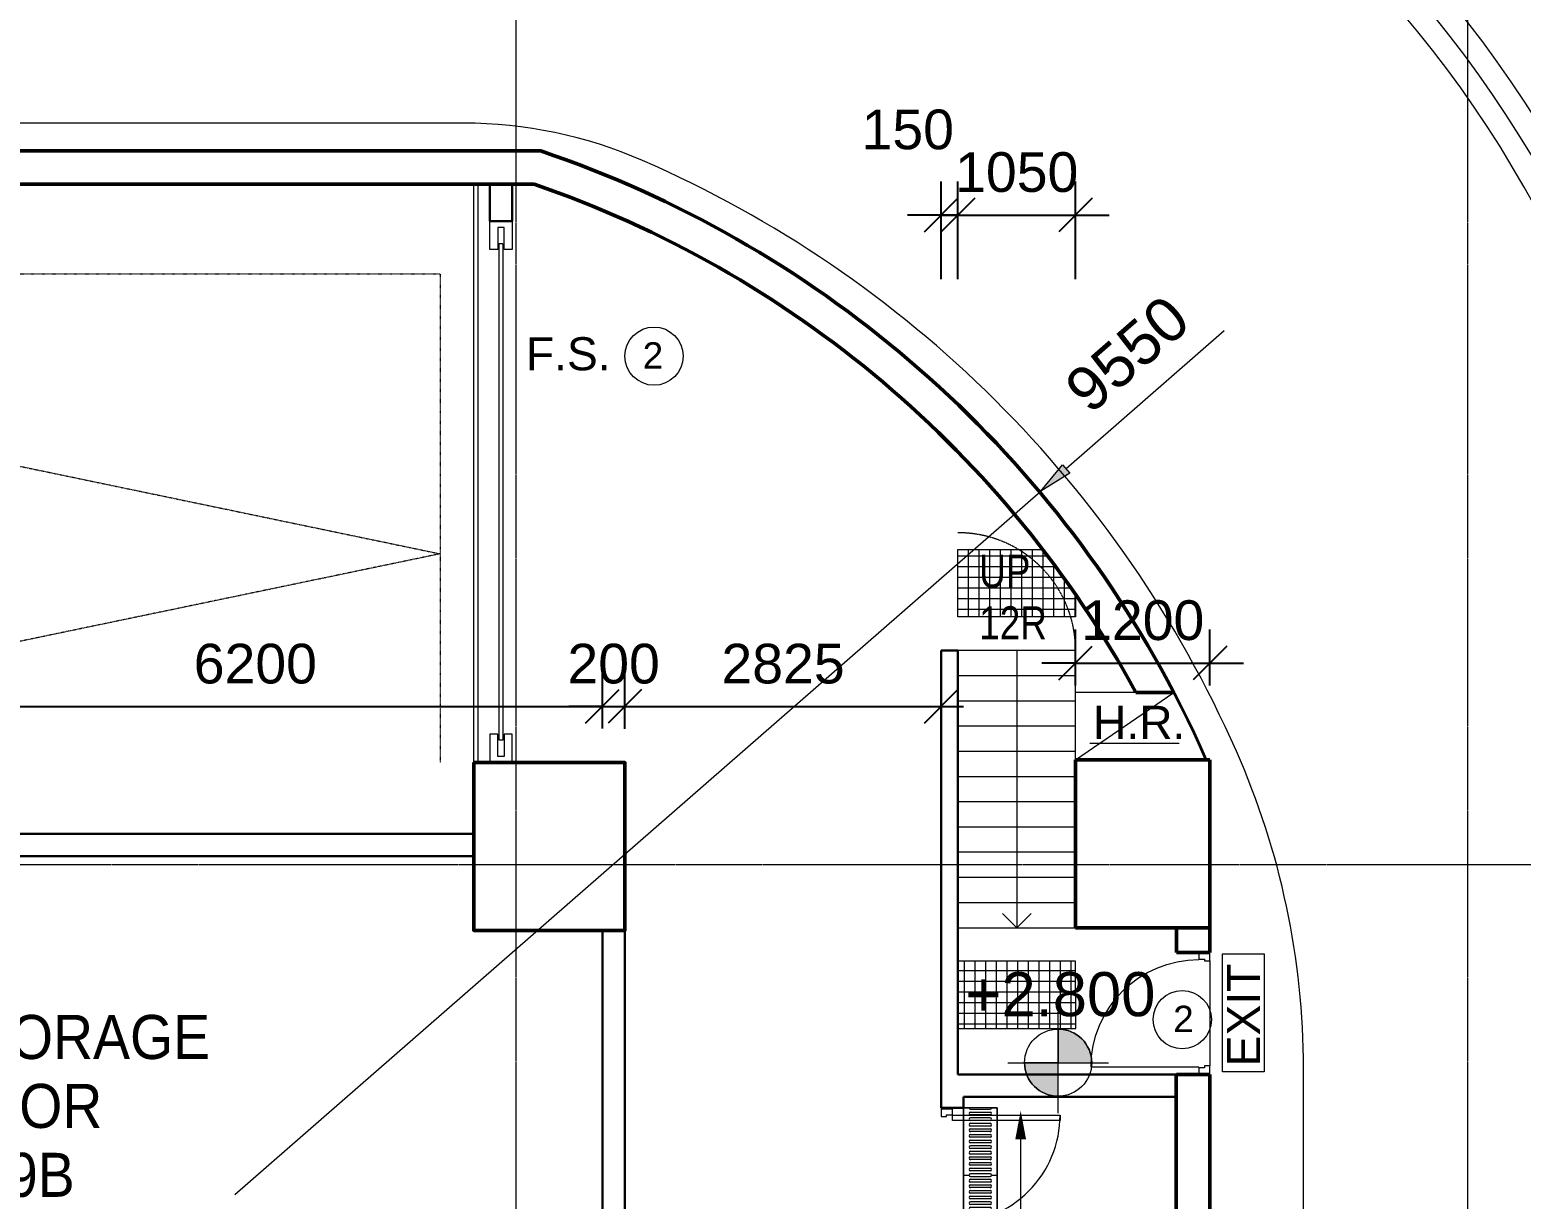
# Model space of a CAD drawing. Header units: millimetres. Extents: x -309924 to 219496, y -330797 to 211873.
# Drawn here: x 104012 to 117331, y 182469 to 192909 of the extents above; entities that cross this region are included whole.
import ezdxf

# ---------------------------------------------------------------- set-up
doc = ezdxf.new("R2010")
doc.units = ezdxf.units.MM
for name, pattern in [('Grid Line', [21, 12, -3, 3, -3]), ('Hidden', [2.25, 1, -1.25]), ('Overhead', [1.8, 1.2, -0.6])]:
    doc.linetypes.add(name, pattern=pattern)
for name, color, linetype, lineweight in [('A-325-M_DOOR', 7, 'Continuous', 13), ('A-ANNO-DIMS', 7, 'Continuous', 9), ('A-ANNO-NOTE', 7, 'Continuous', 5), ('A-ANNO-NOTE-1', 7, 'Continuous', 20), ('A-DETL', 102, 'Continuous', 5), ('A-DETL-GENF', 7, 'Continuous', 5), ('A-DETL-GENF-HDLN', 7, 'Hidden', 5), ('A-DOOR', 7, 'Continuous', 5), ('A-FLOR', 7, 'Continuous', 18), ('A-WALL', 113, 'Continuous', 9), ('A-WALL-2', 7, 'Continuous', 35), ('G-ANNO-DIMS', 7, 'Continuous', 5), ('G-ANNO-TEXT', 7, 'Continuous', 5), ('I-WALL', 7, 'Continuous', 9), ('OAP280_C', 210, 'Continuous', 50), ('OAP280_W', 210, 'Continuous', 50), ('Q-SPCQ', 7, 'Continuous', 5), ('Q-SPCQ-HDLN', 7, 'Overhead', 5), ('S-COLS-2', 7, 'Continuous', 35), ('S-COLS-3', 7, 'Continuous', 13), ('S-GRID-1', 7, 'Grid Line', 5), ('S-STRS', 7, 'Continuous', 5), ('Surface Channel', 255, 'Continuous', 5)]:
    doc.layers.add(name, color=color, linetype=linetype, lineweight=lineweight)
doc.styles.add('Arial_1', font='arial.ttf', dxfattribs={"height": 393.413174})
doc.styles.add('Arial_11', font='arial.ttf', dxfattribs={"height": 354.071856})
doc.styles.add('Arial_2', font='arial.ttf', dxfattribs={"height": 1.475299})
doc.styles.add('Arial_3', font='arial.ttf', dxfattribs={"height": 1.081886})
doc.styles.add('Arial_5', font='arial.ttf', dxfattribs={"width": 0.9, "height": 393.413174})
doc.styles.add('Arial_6', font='arial.ttf', dxfattribs={"height": 1.18024})
doc.styles.add('Arial_8', font='arial.ttf', dxfattribs={"width": 0.8, "height": 295.05988})
doc.dimstyles.new('Diagonal_-_2_0mm_Arial', dxfattribs={"dimscale": 304.8, "dimtxt": 500, "dimasz": 0.984252, "dimexe": 0.984252, "dimexo": 0.984252, "dimgap": 0.656168, "dimtad": 1, "dimdec": 0, "dimrnd": 5, "dimzin": 0, "dimdsep": 46, "dimtxsty": 'Arial_11', "dimblk1": 'OBLIQUE', "dimblk2": 'OBLIQUE', "dimsah": 1, "dimcen": 0.09, "dimdle": 0.656168, "dimadec": 0, "dimazin": 0, "dimtfac": 1, "dimtdec": 4, "dimtix": 1, "dimtmove": 0, "dimatfit": 3, "dimfxl": 1, "dimtvp": 1, "dimtolj": 1, "dimtzin": 0, "dimarcsym": 2})

# ---------------------------------------------------------------- blocks, each defined once
blk = doc.blocks.new('Spot Elevations - Spot Elevation - Exterior Filled-23614-B2_F PLAN _2 OF 2_')
at = {"layer": 'G-ANNO-DIMS'}
h = blk.add_hatch(color=256, dxfattribs=at)
edge = h.paths.add_edge_path(flags=0)
edge.add_arc((-2.24, 2.25), 1.5, 0, 90, ccw=False)
edge.add_line((-0.74, 2.25), (-2.24, 2.25))
edge.add_line((-2.24, 2.25), (-2.24, 3.75))
h = blk.add_hatch(color=256, dxfattribs=at)
edge = h.paths.add_edge_path(flags=0)
edge.add_arc((-2.24, 2.25), 1.5, 180, 270, ccw=False)
edge.add_line((-3.74, 2.25), (-2.24, 2.25))
edge.add_line((-2.24, 2.25), (-2.24, 0.75))
for p, q in [((-2.24, 0), (-2.24, 4.5)), ((-2.24, 3.75), (-2.24, 2.25)), ((-4.49, 2.25), (0.01, 2.25)), ((-2.24, 2.25), (-3.74, 2.25)), ((-2.24, 0.75), (-2.24, 2.25)), ((-2.24, 2.25), (-0.74, 2.25))]:
    blk.add_line(p, q, dxfattribs=at)
blk.add_circle((-2.24, 2.25), 1.5, dxfattribs=at)
for start, end in [(360, 90), (180, 270)]:
    blk.add_arc((-2.24, 2.25), 1.5, start, end, dxfattribs=at)
blk = doc.blocks.new('ARC_ANN_FIRE-RATING_two_ - none-909955-B2_F PLAN _2 OF 2_')
at = {"layer": 'A-ANNO-NOTE'}
blk.add_circle((0, 0), 1.3, dxfattribs=at)
at = {"layer": 'A-ANNO-NOTE', "insert": (-0.05, 0.62), "char_height": 1.18, "width": 1.0944, "attachment_point": 2, "line_spacing_factor": 0.938532, "style": 'Arial_6'}
blk.add_mtext('2', dxfattribs=at)
blk = doc.blocks.new('ARC_ANN_FIRE SHUTTER - 1-5166234-B2_F PLAN _2 OF 2_')
at = {"layer": 'A-ANNO-NOTE', "insert": (0.406, 1.662), "char_height": 1.4753, "width": 4.5, "attachment_point": 2, "line_spacing_factor": 0.938532, "style": 'Arial_2'}
blk.add_mtext('F.S.', dxfattribs=at)
blk = doc.blocks.new('ARC_ANN_EXIT - ARC_ANN_EXIT-878429-B2_F PLAN _2 OF 2_')
at = {"layer": 'A-ANNO-NOTE'}
for p, q in [((-2.124, 0), (-2.124, 1.862)), ((-2.124, 1.862), (3.134, 1.862)), ((3.134, 1.862), (3.134, 0)), ((3.134, 0), (-2.124, 0))]:
    blk.add_line(p, q, dxfattribs=at)
at = {"layer": 'A-ANNO-NOTE', "insert": (0.406, 1.662), "char_height": 1.4753, "width": 5.454, "attachment_point": 2, "line_spacing_factor": 0.938532, "style": 'Arial_2'}
blk.add_mtext('EXIT', dxfattribs=at)
blk = doc.blocks.new('ARC_DOOR_T10_SINGLE_BASIC - 900x2100mm-44756418-A3_B2_F')
at = {"layer": 'A-DOOR'}
blk.add_line((481, -50), (481, 912), dxfattribs=at)
at = {"layer": 'A-DOOR', "lineweight": 9}
for p, q in [((-544, -50), (-484, -50)), ((-544, -150), (-544, -50)), ((-484, -50), (-484, -103)), ((-484, -103), (-469, -103)), ((-469, -103), (-469, -150)), ((469, -150), (469, -103)), ((469, -103), (484, -103)), ((484, -50), (544, -50)), ((484, -103), (484, -50)), ((544, -50), (544, -150)), ((-469, -150), (-544, -150)), ((544, -150), (469, -150))]:
    blk.add_line(p, q, dxfattribs=at)
at = {"layer": 'A-DOOR'}
blk.add_arc((481, -50), 962, 90, 180, dxfattribs=at)
blk = doc.blocks.new('ARC_DOOR_TIMBER_T10-PT-R - 900x2100mm-V15-B2_F 1-100')
at = {"layer": 'A-325-M_DOOR', "color": 7, "lineweight": 5}
for p, q in [((-469, 100), (-544, 100)), ((-544, 0), (-484, 0)), ((-534, 0), (-534, 100)), ((-484, 0), (-484, 53)), ((-484, 53), (-469, 53)), ((-469, 53), (-469, 100)), ((431, 0), (481, 0)), ((431, -962), (431, 0)), ((544, 100), (469, 100)), ((469, 100), (469, 53)), ((469, 53), (484, 53)), ((481, 0), (481, -962)), ((484, 53), (484, 0)), ((484, 0), (544, 0)), ((534, 0), (534, 100)), ((481, -962), (431, -962))]:
    blk.add_line(p, q, dxfattribs=at)
blk.add_arc((481, 0), 962, 180, 270, dxfattribs=at)
blk = doc.blocks.new('_Oblique')
at = {"color": 0, "linetype": 'ByBlock', "lineweight": -2}
blk.add_line((-0.5, -0.5), (0.5, 0.5), dxfattribs=at)
blk = doc.blocks.new('*D212')
at = {"layer": 'A-ANNO-DIMS', "color": 0, "lineweight": -2, "transparency": 16777216}
for p, q in [((102926, 186668), (102926, 187168)), ((109126, 186670), (109126, 187168)), ((102726, 186868), (109326, 186868))]:
    blk.add_line(p, q, dxfattribs=at)
at = {"layer": 'Defpoints', "color": 0, "transparency": 16777216}
for p in [(109126, 186868), (102926, 186368), (109126, 186370)]:
    blk.add_point(p, dxfattribs=at)
at = {"layer": 'A-ANNO-DIMS', "color": 0, "lineweight": -2, "transparency": 16777216, "xscale": 299.9999999999999, "yscale": 299.9999999999999, "zscale": 299.9999999999999, "rotation": 180}
blk.add_blockref('_Oblique', (102926, 186868), dxfattribs=at)
at = {"layer": 'A-ANNO-DIMS', "color": 0, "lineweight": -2, "transparency": 16777216, "xscale": 299.9999999999999, "yscale": 299.9999999999999, "zscale": 299.9999999999999}
blk.add_blockref('_Oblique', (109126, 186868), dxfattribs=at)
at = {"layer": 'A-ANNO-DIMS', "color": 0, "transparency": 16777216, "insert": (106026, 187248), "char_height": 354.1, "attachment_point": 5, "style": 'Arial_11'}
blk.add_mtext('\\A1;6200', dxfattribs=at)
blk = doc.blocks.new('*D215')
at = {"layer": 'A-ANNO-DIMS', "color": 0, "lineweight": -2, "transparency": 16777216}
for p, q in [((109326, 186668), (109326, 187168)), ((112151, 186685), (112151, 187168)), ((109126, 186868), (112351, 186868))]:
    blk.add_line(p, q, dxfattribs=at)
at = {"layer": 'Defpoints', "color": 0, "transparency": 16777216}
for p in [(112151, 186868), (109326, 186368), (112151, 186385)]:
    blk.add_point(p, dxfattribs=at)
at = {"layer": 'A-ANNO-DIMS', "color": 0, "lineweight": -2, "transparency": 16777216, "xscale": 299.9999999999999, "yscale": 299.9999999999999, "zscale": 299.9999999999999, "rotation": 180}
blk.add_blockref('_Oblique', (109326, 186868), dxfattribs=at)
at = {"layer": 'A-ANNO-DIMS', "color": 0, "lineweight": -2, "transparency": 16777216, "xscale": 299.9999999999999, "yscale": 299.9999999999999, "zscale": 299.9999999999999}
blk.add_blockref('_Oblique', (112151, 186868), dxfattribs=at)
at = {"layer": 'A-ANNO-DIMS', "color": 0, "transparency": 16777216, "insert": (110739, 187248), "char_height": 354.1, "attachment_point": 5, "style": 'Arial_11'}
blk.add_mtext('\\A1;2825', dxfattribs=at)
blk = doc.blocks.new('*D216')
at = {"layer": 'A-ANNO-DIMS', "color": 0, "lineweight": -2, "transparency": 16777216}
for p, q in [((113351, 187055), (113351, 187555)), ((114551, 187055), (114551, 187555)), ((113351, 187255), (113051, 187255)), ((113351, 187255), (114551, 187255)), ((114551, 187255), (114851, 187255))]:
    blk.add_line(p, q, dxfattribs=at)
at = {"layer": 'Defpoints', "color": 0, "transparency": 16777216}
for p in [(114551, 187255), (113351, 186755), (114551, 186755)]:
    blk.add_point(p, dxfattribs=at)
at = {"layer": 'A-ANNO-DIMS', "color": 0, "lineweight": -2, "transparency": 16777216, "xscale": 299.9999999999999, "yscale": 299.9999999999999, "zscale": 299.9999999999999}
blk.add_blockref('_Oblique', (113351, 187255), dxfattribs=at)
at = {"layer": 'A-ANNO-DIMS', "color": 0, "lineweight": -2, "transparency": 16777216, "xscale": 299.9999999999999, "yscale": 299.9999999999999, "zscale": 299.9999999999999, "rotation": 180}
blk.add_blockref('_Oblique', (114551, 187255), dxfattribs=at)
at = {"layer": 'A-ANNO-DIMS', "color": 0, "transparency": 16777216, "insert": (113951, 187636), "char_height": 354.1, "attachment_point": 5, "style": 'Arial_11'}
blk.add_mtext('\\A1;1200', dxfattribs=at)
blk = doc.blocks.new('*D298')
at = {"layer": 'A-ANNO-DIMS', "color": 0, "lineweight": -2, "transparency": 16777216}
for p, q in [((109126, 186670), (109126, 187168)), ((109326, 186668), (109326, 187168)), ((109126, 186868), (108826, 186868)), ((109126, 186868), (109326, 186868)), ((109326, 186868), (109626, 186868))]:
    blk.add_line(p, q, dxfattribs=at)
at = {"layer": 'Defpoints', "color": 0, "transparency": 16777216}
for p in [(109326, 186868), (109126, 186370), (109326, 186368)]:
    blk.add_point(p, dxfattribs=at)
at = {"layer": 'A-ANNO-DIMS', "color": 0, "lineweight": -2, "transparency": 16777216, "xscale": 299.9999999999999, "yscale": 299.9999999999999, "zscale": 299.9999999999999}
blk.add_blockref('_Oblique', (109126, 186868), dxfattribs=at)
at = {"layer": 'A-ANNO-DIMS', "color": 0, "lineweight": -2, "transparency": 16777216, "xscale": 299.9999999999999, "yscale": 299.9999999999999, "zscale": 299.9999999999999, "rotation": 180}
blk.add_blockref('_Oblique', (109326, 186868), dxfattribs=at)
at = {"layer": 'A-ANNO-DIMS', "color": 0, "transparency": 16777216, "insert": (109226, 187248), "char_height": 354.1, "attachment_point": 5, "style": 'Arial_11'}
blk.add_mtext('\\A1;200', dxfattribs=at)
blk = doc.blocks.new('*D300')
at = {"layer": 'A-ANNO-DIMS', "color": 0, "lineweight": -2, "transparency": 16777216}
for p, q in [((112151, 190683), (112151, 191556)), ((112301, 190683), (112301, 191556)), ((112151, 191256), (111851, 191256)), ((112151, 191256), (112301, 191256)), ((112301, 191256), (112601, 191256))]:
    blk.add_line(p, q, dxfattribs=at)
at = {"layer": 'Defpoints', "color": 0, "transparency": 16777216}
for p in [(112301, 191256), (112151, 190383), (112301, 190383)]:
    blk.add_point(p, dxfattribs=at)
at = {"layer": 'A-ANNO-DIMS', "color": 0, "lineweight": -2, "transparency": 16777216, "xscale": 299.9999999999999, "yscale": 299.9999999999999, "zscale": 299.9999999999999}
blk.add_blockref('_Oblique', (112151, 191256), dxfattribs=at)
at = {"layer": 'A-ANNO-DIMS', "color": 0, "lineweight": -2, "transparency": 16777216, "xscale": 299.9999999999999, "yscale": 299.9999999999999, "zscale": 299.9999999999999, "rotation": 180}
blk.add_blockref('_Oblique', (112301, 191256), dxfattribs=at)
at = {"layer": 'A-ANNO-DIMS', "color": 0, "transparency": 16777216, "insert": (111853, 192018), "char_height": 354.1, "attachment_point": 5, "style": 'Arial_11'}
blk.add_mtext('\\A1;150', dxfattribs=at)
blk = doc.blocks.new('*D301')
at = {"layer": 'A-ANNO-DIMS', "color": 0, "lineweight": -2, "transparency": 16777216}
for p, q in [((112301, 190683), (112301, 191556)), ((113351, 190683), (113351, 191556)), ((112301, 191256), (112001, 191256)), ((112301, 191256), (113351, 191256)), ((113351, 191256), (113651, 191256))]:
    blk.add_line(p, q, dxfattribs=at)
at = {"layer": 'Defpoints', "color": 0, "transparency": 16777216}
for p in [(113351, 191256), (112301, 190383), (113351, 190383)]:
    blk.add_point(p, dxfattribs=at)
at = {"layer": 'A-ANNO-DIMS', "color": 0, "lineweight": -2, "transparency": 16777216, "xscale": 299.9999999999999, "yscale": 299.9999999999999, "zscale": 299.9999999999999}
blk.add_blockref('_Oblique', (112301, 191256), dxfattribs=at)
at = {"layer": 'A-ANNO-DIMS', "color": 0, "lineweight": -2, "transparency": 16777216, "xscale": 299.9999999999999, "yscale": 299.9999999999999, "zscale": 299.9999999999999, "rotation": 180}
blk.add_blockref('_Oblique', (113351, 191256), dxfattribs=at)
at = {"layer": 'A-ANNO-DIMS', "color": 0, "transparency": 16777216, "insert": (112826, 191637), "char_height": 354.1, "attachment_point": 5, "style": 'Arial_11'}
blk.add_mtext('\\A1;1050', dxfattribs=at)
blk = doc.blocks.new('ARC_ANN_HR_HOSE-REEL - ARC_ANN_HR_HOSE-REEL-881492-B2_F PLAN _1 OF 2_')
at = {"layer": 'A-ANNO-NOTE-1'}
blk.add_line((-1.804, 0), (2.187, 0), dxfattribs=at)
at = {"layer": 'A-ANNO-NOTE', "insert": (0.406, 1.662), "char_height": 1.4753, "width": 4.896, "attachment_point": 2, "line_spacing_factor": 0.938532, "style": 'Arial_3'}
blk.add_mtext('H.R.', dxfattribs=at)
blk = doc.blocks.new('A$Ce907a9e9')
at = {"elevation": 0}
blk.add_lwpolyline([(4510, -2452, 96, 0, 0), (4510, -2196, 0, 0, 0)], format="xyseb", dxfattribs=at)
at = {"const_width": 10, "elevation": 0}
blk.add_lwpolyline([(4510, -3279), (4510, -2452)], dxfattribs=at)
at = {"layer": 'Surface Channel'}
for p, q in [((4000, -3372), (4000, -2172)), ((4000, -2172), (4050, -2172)), ((4300, -2172), (4000, -2172)), ((4000, -2172), (4000, -3372)), ((4063, -2184), (4238, -2184)), ((4063, -2209), (4238, -2209)), ((4238, -2234), (4063, -2234)), ((4063, -2259), (4238, -2259)), ((4250, -2172), (4300, -2172)), ((4300, -2172), (4300, -3372)), ((4300, -3372), (4300, -2172)), ((4238, -2284), (4063, -2284)), ((4063, -2309), (4238, -2309)), ((4238, -2334), (4063, -2334)), ((4063, -2359), (4238, -2359)), ((4238, -2384), (4063, -2384)), ((4063, -2409), (4238, -2409)), ((4238, -2434), (4063, -2434)), ((4063, -2459), (4238, -2459)), ((4238, -2484), (4063, -2484)), ((4063, -2509), (4238, -2509)), ((4238, -2534), (4063, -2534)), ((4063, -2559), (4238, -2559)), ((4238, -2584), (4063, -2584)), ((4063, -2609), (4238, -2609)), ((4238, -2634), (4063, -2634)), ((4063, -2659), (4238, -2659)), ((4000, -2772), (4050, -2772)), ((4238, -2684), (4063, -2684)), ((4063, -2709), (4238, -2709)), ((4238, -2734), (4063, -2734)), ((4063, -2759), (4238, -2759)), ((4063, -2784), (4238, -2784)), ((4250, -2772), (4300, -2772)), ((4063, -2809), (4238, -2809)), ((4238, -2834), (4063, -2834)), ((4063, -2859), (4238, -2859)), ((4238, -2884), (4063, -2884)), ((4063, -2909), (4238, -2909)), ((4238, -2934), (4063, -2934)), ((4063, -2959), (4238, -2959)), ((4238, -2984), (4063, -2984)), ((4063, -3009), (4238, -3009)), ((4238, -3034), (4063, -3034)), ((4063, -3059), (4238, -3059)), ((4238, -3084), (4063, -3084)), ((4063, -3109), (4238, -3109)), ((4238, -3134), (4063, -3134)), ((4063, -3159), (4238, -3159)), ((4238, -3184), (4063, -3184)), ((4063, -3209), (4238, -3209)), ((4238, -3234), (4063, -3234)), ((4063, -3259), (4238, -3259)), ((4238, -3284), (4063, -3284)), ((4063, -3309), (4238, -3309)), ((4000, -3372), (4050, -3372)), ((4000, -3372), (4300, -3372)), ((4238, -3334), (4063, -3334)), ((4063, -3359), (4238, -3359)), ((4250, -3372), (4300, -3372))]:
    blk.add_line(p, q, dxfattribs=at)
blk.add_circle((4144, -3284), 50, dxfattribs=at)
for centre, start, end in [((4063, -2172), 180, 270), ((4063, -2222), 90, 270), ((4063, -2272), 90, 270), ((4238, -2172), 270, 0), ((4238, -2222), 270, 90), ((4238, -2272), 270, 90), ((4063, -2322), 90, 270), ((4063, -2372), 90, 270), ((4238, -2322), 270, 90), ((4238, -2372), 270, 90), ((4063, -2422), 90, 270), ((4063, -2472), 90, 270), ((4063, -2522), 90, 270), ((4238, -2422), 270, 90), ((4238, -2472), 270, 90), ((4238, -2522), 270, 90), ((4063, -2572), 90, 270), ((4063, -2622), 90, 270), ((4063, -2672), 90, 270), ((4238, -2572), 270, 90), ((4238, -2622), 270, 90), ((4238, -2672), 270, 90), ((4063, -2722), 90, 270), ((4063, -2772), 90, 270), ((4238, -2722), 270, 90), ((4238, -2772), 270, 90), ((4063, -2822), 90, 270), ((4063, -2872), 90, 270), ((4063, -2922), 90, 270), ((4238, -2822), 270, 90), ((4238, -2872), 270, 90), ((4238, -2922), 270, 90), ((4063, -2972), 90, 270), ((4063, -3022), 90, 270), ((4063, -3072), 90, 270), ((4238, -2972), 270, 90), ((4238, -3022), 270, 90), ((4238, -3072), 270, 90), ((4063, -3122), 90, 270), ((4063, -3172), 90, 270), ((4238, -3122), 270, 90), ((4238, -3172), 270, 90), ((4063, -3222), 90, 270), ((4063, -3272), 90, 270), ((4063, -3322), 90, 270), ((4238, -3222), 270, 90), ((4238, -3272), 270, 90), ((4238, -3322), 270, 90), ((4063, -3372), 90, 180), ((4238, -3372), 0, 90)]:
    blk.add_arc(centre, 12.5, start, end, dxfattribs=at)

msp = doc.modelspace()

# ---------------------------------------------------------------- hatches: boundary and pattern name
at = {"layer": 'A-ANNO-DIMS'}
msp.add_hatch(color=256, dxfattribs=at).paths.add_polyline_path([(113040.3, 188791.6), (113233.5, 189026.5), (113299.2, 188951.2), (113127.2, 188845.2)], flags=0)
at = {"layer": 'A-DETL-GENF'}
h = msp.add_hatch(dxfattribs=at)
h.set_pattern_fill('ANSI37', color=256, scale=30, angle=45, style=0)
h.paths.add_polyline_path([(112301.4, 188268.6), (113058.9, 188268.6), (113351.4, 187867.4), (113351.4, 187668.6), (112301.4, 187668.6)])
h = msp.add_hatch(dxfattribs=at)
h.set_pattern_fill('ANSI37', color=256, scale=30, angle=45, style=0)
h.set_pattern_definition([(90, (18062.28, 12773.85), (-95.25, 2e-14), []), (180, (18062.28, 12773.85), (-2e-14, -95.25), [])])
h.paths.add_polyline_path([(112303.6, 183992.3), (113353.6, 183992.3), (113353.6, 184592.3), (112303.6, 184592.3)])

# ---------------------------------------------------------------- linework, layer by layer
at = {"layer": 'A-ANNO-DIMS'}
for p, q in [((114677.9, 190220.8), (113266.4, 188988.9)), ((113040.3, 188791.6), (113233.5, 189026.5)), ((113233.5, 189026.5), (113299.2, 188951.2)), ((113299.2, 188951.2), (113040.3, 188791.6)), ((105843.5, 182510.5), (113040.3, 188791.6))]:
    msp.add_line(p, q, dxfattribs=at)
at = {"layer": 'A-ANNO-NOTE'}
msp.add_circle((114304, 184072.1), 260, dxfattribs=at)
at = {"layer": 'A-DETL'}
for p, q in [((107885.6, 192075.9), (96084.5, 192075.9)), ((112826.4, 187368.9), (112826.4, 184892.5)), ((112826.4, 184892.5), (112699.1, 185019.8)), ((112826.4, 184892.5), (112953.7, 185019.8)), ((115387.6, 173855.6), (115386.6, 183636))]:
    msp.add_line(p, q, dxfattribs=at)
at = {"layer": 'A-DETL', "linetype": 'Overhead'}
msp.add_line((107976.3, 186267.4), (107976.3, 191531), dxfattribs=at)
at = {"layer": 'A-DETL'}
for centre, radius, start, end in [((108655.7, 186575.8), 10400, 12.24024, 90), ((108654.7, 186575.9), 10200, 12.24024, 90), ((108655.7, 186575.8), 10000, 12.24024, 90), ((107885.6, 188075.9), 4000, 66.45395, 90), ((105368.9, 182300.5), 10300, 23.8725, 66.45395), ((108386.6, 183636), 7000, 360, 23.8725)]:
    msp.add_arc(centre, radius, start, end, dxfattribs=at)
at = {"layer": 'A-DETL-GENF'}
for points in [[(112301.4, 188268.6), (113058.9, 188268.6), (113351.4, 187867.4), (113351.4, 187668.6), (112301.4, 187668.6)], [(112303.6, 183992.3), (113353.6, 183992.3), (113351.3, 184592.5), (112301.3, 184592.5)]]:
    msp.add_lwpolyline(points, close=True, dxfattribs=at)
at = {"layer": 'A-DETL-GENF-HDLN'}
for p, q in [((95676.3, 190731), (107676.3, 188231)), ((95676.3, 190731), (107676.3, 190731)), ((107676.3, 190731), (107676.4, 186367.5)), ((107676.3, 188231), (95676.3, 185731))]:
    msp.add_line(p, q, dxfattribs=at)
at = {"layer": 'A-FLOR'}
msp.add_line((108016.3, 186367.9), (108016.3, 191531), dxfattribs=at)
at = {"layer": 'A-WALL', "lineweight": 30}
for p, q in [((107976.3, 186367.9), (107976.3, 185731)), ((109326.3, 186367.9), (107976.3, 186367.9)), ((109326.3, 184867.9), (109326.3, 186367.9)), ((107976.3, 185531), (107976.3, 184867.9)), ((107976.3, 184867.9), (109326.3, 184867.9))]:
    msp.add_line(p, q, dxfattribs=at)
at = {"layer": 'A-WALL-2'}
for p, q in [((95841.8, 191827.6), (108575.4, 191827.5)), ((95841.8, 191530.7), (107546.4, 191530.6)), ((107606.4, 191530.6), (108516.5, 191530.6))]:
    msp.add_line(p, q, dxfattribs=at)
msp.add_arc((105369.8, 182355.2), 10000, 23.81158, 71.30353, dxfattribs=at)
at = {"layer": 'I-WALL', "lineweight": 30}
for p, q in [((108119.3, 191531), (108119.3, 191202.2)), ((108319.3, 191202.2), (108319.3, 191531)), ((108119.3, 191202.2), (108319.3, 191202.2)), ((112301.4, 187368.9), (112151.4, 187368.9)), ((112151.4, 187368.9), (112151.4, 183283)), ((112301.4, 183583), (112301.4, 187368.9)), ((113351.4, 186392.5), (113451.4, 186392.5)), ((102926.3, 185731), (107976.3, 185731)), ((102926.4, 185530.6), (107976.3, 185530.6)), ((109326.4, 181555.6), (109326.3, 184870.6)), ((114251.3, 184842.9), (114251.3, 184892.9)), ((109126.4, 184867.5), (109126.4, 181755.6)), ((114251.3, 183583), (112301.4, 183583)), ((112151.4, 183283), (112351.4, 183283)), ((112351.4, 183283), (112351.4, 183382)), ((112351.4, 183382), (114251.4, 183382))]:
    msp.add_line(p, q, dxfattribs=at)
at = {"layer": 'OAP280_C'}
for p, q in [((113351.3, 184892.8), (113351.3, 186392.8)), ((113351.3, 186392.8), (114551.3, 186392.8)), ((114551.3, 184892.8), (114551.3, 186392.8)), ((114551.3, 184892.8), (113351.3, 184892.8)), ((114251.4, 184892.5), (114251.4, 184671)), ((114551.4, 184671), (114551.3, 184892.5)), ((114551.4, 184671), (114251.4, 184671))]:
    msp.add_line(p, q, dxfattribs=at)
msp.add_lwpolyline([(107976.3, 186367.5), (109326.3, 186367.5), (109326.3, 184867.9), (107976.3, 184867.9)], close=True, dxfattribs=at)
at = {"layer": 'OAP280_W'}
for p, q in [((108575.4, 191827.5), (95676.3, 191830.9)), ((95676.3, 191531), (107351.3, 191531)), ((107351.4, 191530.6), (108516.4, 191531)), ((114229.7, 186992.5), (113889.7, 186992.5)), ((114251.3, 174455.8), (114251.3, 183583)), ((114251.4, 183583), (114551.4, 183583)), ((114551.3, 174455.8), (114551.3, 183583))]:
    msp.add_line(p, q, dxfattribs=at)
for radius, start, end in [(10000, 27.62603, 71.2981), (9700, 28.55746, 71.07139)]:
    msp.add_arc((105369.8, 182355.5), radius, start, end, dxfattribs=at)
at = {"layer": 'Q-SPCQ'}
for p, q in [((108119.3, 190947.9), (108119.3, 191202.2)), ((108191.3, 191145.9), (108191.3, 190947.9)), ((108247.3, 191145.9), (108191.3, 191145.9)), ((108247.3, 190947.9), (108247.3, 191145.9)), ((108319.3, 191202.2), (108319.3, 190947.9)), ((108191.3, 190947.9), (108119.3, 190947.9)), ((108319.3, 190947.9), (108247.3, 190947.9)), ((108119.3, 186620.4), (108119.3, 186370.4)), ((108191.3, 186620.4), (108119.3, 186620.4)), ((108191.3, 186422.4), (108191.3, 186620.4)), ((108247.3, 186620.4), (108247.3, 186422.4)), ((108319.3, 186620.4), (108247.3, 186620.4)), ((108319.3, 186370.4), (108319.3, 186620.4)), ((108119.3, 186370.4), (108319.3, 186370.4)), ((108247.3, 186422.4), (108191.3, 186422.4))]:
    msp.add_line(p, q, dxfattribs=at)
at = {"layer": 'Q-SPCQ-HDLN'}
for p, q in [((108239.3, 190997.9), (108199.3, 190997.9)), ((108199.3, 190997.9), (108199.3, 186570.4)), ((108239.3, 186570.4), (108239.3, 190997.9)), ((108199.3, 186570.4), (108239.3, 186570.4)), ((108069.3, 186370.4), (109269.3, 186370.4))]:
    msp.add_line(p, q, dxfattribs=at)
at = {"layer": 'S-COLS-2'}
for p, q in [((113351.4, 186392.5), (113351.3, 184892.5)), ((114189.7, 186392.5), (113351.4, 186392.5)), ((114551.3, 184892.5), (114551.4, 186392.5)), ((113351.3, 184892.5), (114251.3, 184892.5))]:
    msp.add_line(p, q, dxfattribs=at)
at = {"layer": 'S-COLS-3'}
for p, q in [((114551.4, 186392.5), (114189.7, 186392.5)), ((114251.3, 184892.5), (114551.3, 184892.5))]:
    msp.add_line(p, q, dxfattribs=at)
at = {"layer": 'S-GRID-1'}
for p, q in [((108351.5, 210672.6), (108351.1, 141128.7)), ((116851.5, 210672.6), (116851, 123917.3)), ((-10508, 185456.2), (128177.5, 185455.5))]:
    msp.add_line(p, q, dxfattribs=at)
at = {"layer": 'S-STRS', "linetype": 'Continuous'}
for p, q in [((113351.4, 187368.9), (112301.4, 187368.9)), ((113351.3, 186392.8), (113351.4, 187368.9)), ((112301.4, 187143.9), (113351.4, 187143.9)), ((112301.4, 186918.9), (113351.4, 186918.9)), ((114229.6, 186992.4), (113351.4, 186992.6)), ((113351.4, 186392.8), (114229.6, 186992.5)), ((112301.4, 186693.9), (113351.4, 186693.9)), ((112301.4, 186468.9), (113351.4, 186468.9)), ((112301.4, 186243.9), (113351.4, 186243.9)), ((112301.4, 186018.9), (113351.4, 186018.9)), ((112301.4, 185793.9), (113351.4, 185793.9)), ((112301.4, 185568.9), (113351.4, 185568.9)), ((112301.4, 185343.9), (113351.4, 185343.9)), ((112301.4, 185118.9), (113351.4, 185118.9)), ((112303.8, 184892.5), (113353.8, 184892.5))]:
    msp.add_line(p, q, dxfattribs=at)
at = {"layer": 'S-STRS'}
msp.add_line((114551.4, 184596), (114551.4, 183658), dxfattribs=at)
at = {"layer": 'S-STRS', "linetype": 'Overhead'}
msp.add_arc((112301.4, 187368.9), 1050, 0, 90, dxfattribs=at)
at = {"layer": 'S-STRS', "linetype": 'Continuous'}
msp.add_arc((105369.9, 182355.1), 10000, 23.81188, 27.62808, dxfattribs=at)

# ---------------------------------------------------------------- block references
at = {"lineweight": 5, "rotation": 89.99999999999984}
msp.add_blockref('ARC_DOOR_TIMBER_T10-PT-R - 900x2100mm-V15-B2_F 1-100', (112251.4, 182739), dxfattribs=at)
at = {"layer": 'A-ANNO-NOTE', "xscale": 200, "yscale": 200, "zscale": 200}
for name, p in [('ARC_ANN_FIRE-RATING_two_ - none-909955-B2_F PLAN _2 OF 2_', (109586.9, 189995.8)), ('ARC_ANN_FIRE SHUTTER - 1-5166234-B2_F PLAN _2 OF 2_', (108739.7, 189832.3)), ('ARC_ANN_HR_HOSE-REEL - ARC_ANN_HR_HOSE-REEL-881492-B2_F PLAN _1 OF 2_', (113838.5, 186541.6))]:
    msp.add_blockref(name, p, dxfattribs=at)
at = {"layer": 'A-ANNO-NOTE', "xscale": 200, "yscale": 200, "zscale": 200, "rotation": 90}
msp.add_blockref('ARC_ANN_EXIT - ARC_ANN_EXIT-878429-B2_F PLAN _2 OF 2_', (115036, 184032), dxfattribs=at)
at = {"layer": 'A-DOOR', "xscale": -1, "rotation": 90}
msp.add_blockref('ARC_DOOR_T10_SINGLE_BASIC - 900x2100mm-44756418-A3_B2_F', (114401.4, 184127), dxfattribs=at)
at = {"layer": 'G-ANNO-DIMS', "xscale": 199.9999999999998, "yscale": 199.9999999999998, "zscale": 199.9999999999998}
msp.add_blockref('Spot Elevations - Spot Elevation - Exterior Filled-23614-B2_F PLAN _2 OF 2_', (113643.5, 183237.5), dxfattribs=at)
at = {"layer": 'Surface Channel'}
msp.add_blockref('A$Ce907a9e9', (108351.3, 185455.6), dxfattribs=at)

# ---------------------------------------------------------------- texts
at = {"layer": 'A-ANNO-DIMS', "insert": (113682.2, 190165.1), "char_height": 393.41, "width": 1459.2, "attachment_point": 2, "rotation": 41.11307, "line_spacing_factor": 0.938532, "style": 'Arial_1'}
msp.add_mtext('9550', dxfattribs=at)
at = {"layer": 'A-ANNO-NOTE', "insert": (114314.8, 184196.1), "char_height": 236, "width": 218.88, "attachment_point": 2, "line_spacing_factor": 0.938532, "style": 'Arial_6'}
msp.add_mtext('2', dxfattribs=at)
at = {"layer": 'G-ANNO-DIMS', "insert": (112368.4, 184496), "char_height": 393.41, "width": 2020.8, "attachment_point": 1, "line_spacing_factor": 0.938532, "style": 'Arial_1'}
msp.add_mtext('+2.800', dxfattribs=at)
at = {"layer": 'G-ANNO-TEXT', "attachment_point": 1, "line_spacing_factor": 0.938532}
for s, insert, char_height, width, style in [('UP\\P12R', (112490.6, 188223.9), 295.06, 712.8, 'Arial_8'), ('STORAGE 1 FOR P39B', (103203, 184113.8), 393.413, 2786.583, 'Arial_5')]:
    msp.add_mtext(s, dxfattribs=dict(at, insert=insert, char_height=char_height, width=width, style=style))

# ---------------------------------------------------------------- dimensions: what is measured, and where the dimension line sits
at = {"layer": 'A-ANNO-DIMS'}
dim = msp.add_linear_dim(base=(112301.4, 191255.9), p1=(112151.4, 190383.3), p2=(112301.4, 190383.3), dimstyle='Diagonal_-_2_0mm_Arial', override={"dimpost": '<>', "dimtmove": 1}, dxfattribs=at)
dim.commit()
dim.dimension.update_dxf_attribs({"geometry": '*D300', "text_midpoint": (111852.6, 191636.7), "dimtype": 160})
for base, p1, p2, override, picture, middle in [((113351.4, 191255.9), (112301.4, 190383.3), (113351.4, 190383), {"dimpost": '<>', "dimtmove": 1}, '*D301', (112826.4, 191636.7)), ((114551.4, 187255.4), (113351.3, 186755.4), (114551.4, 186755.4), {"dimpost": '<>', "dimtmove": 1, "dimarcsym": 2}, '*D216', (113951.4, 187636.2)), ((109126.4, 186867.5), (102926.3, 186367.5), (109126.4, 186370.4), {"dimpost": '<>', "dimtmove": 1, "dimarcsym": 2}, '*D212', (106026.4, 187248.3)), ((109326.3, 186867.5), (109126.4, 186370.4), (109326.3, 186367.9), {"dimpost": '<>', "dimtmove": 1}, '*D298', (109226.4, 187248.3)), ((112151.4, 186867.5), (109326.3, 186367.5), (112151.4, 186385.3), {"dimpost": '<>', "dimtmove": 1, "dimarcsym": 2}, '*D215', (110738.9, 187248.3))]:
    dim = msp.add_linear_dim(base=base, p1=p1, p2=p2, dimstyle='Diagonal_-_2_0mm_Arial', override=override, dxfattribs=at)
    dim.commit()
    dim.dimension.update_dxf_attribs({"geometry": picture, "text_midpoint": middle})

doc.saveas('drawing.dxf')
